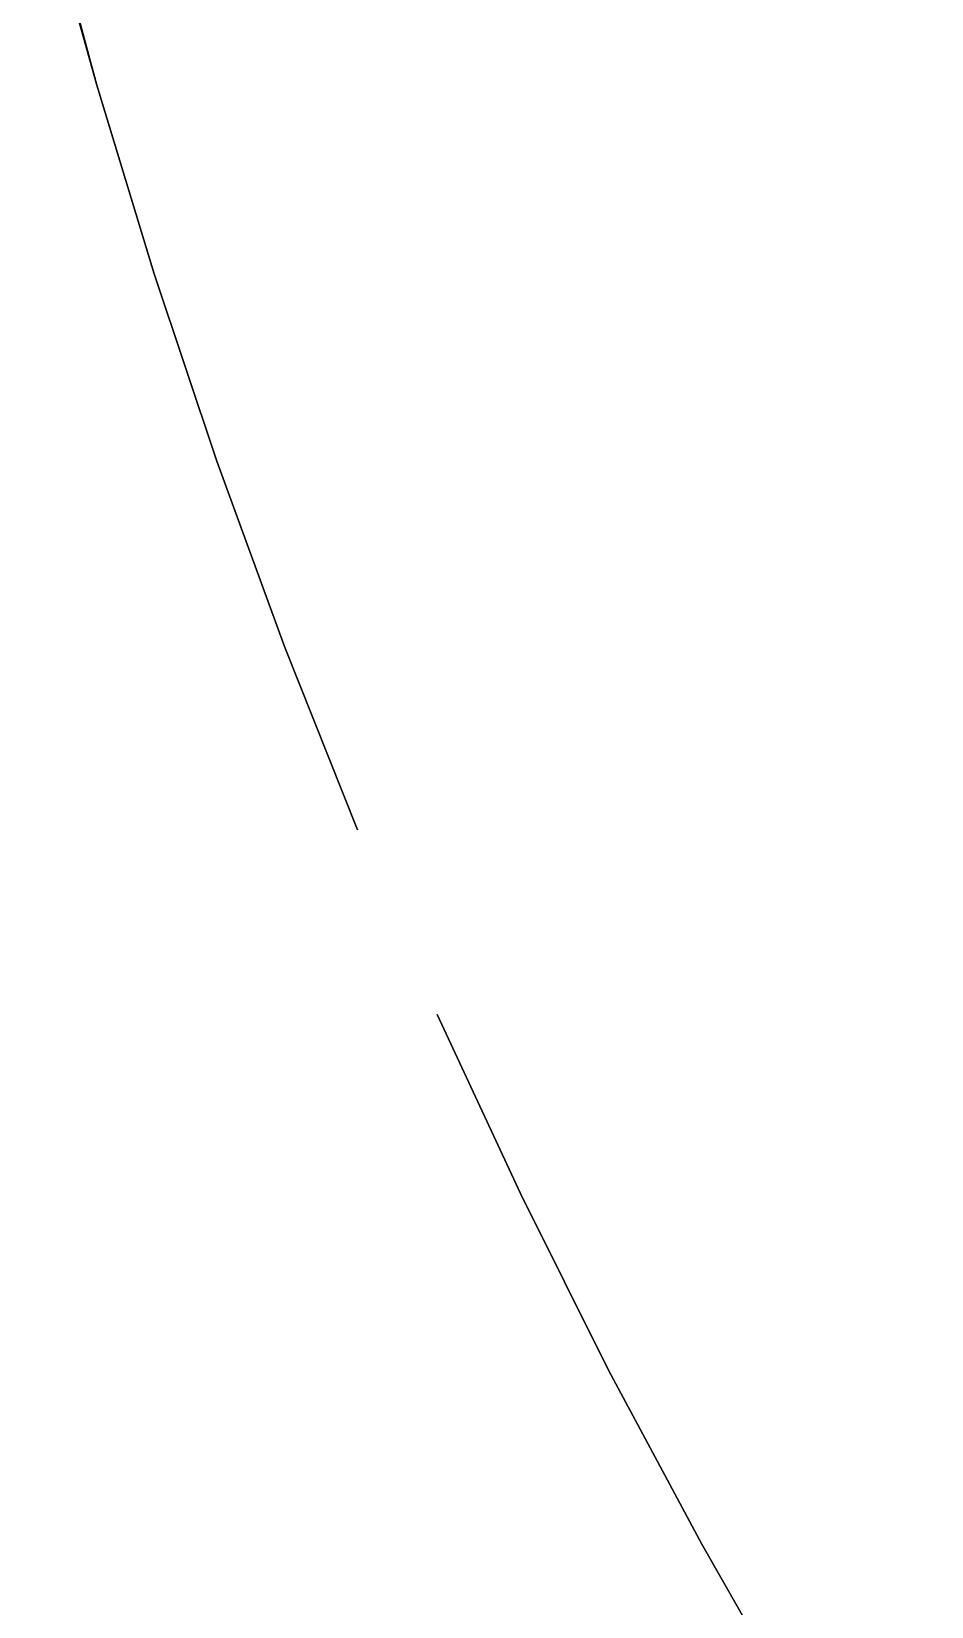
# Model space of a CAD drawing. Header units: metres. Extents: x -17.5 to 17.5, y -17.5 to 17.5.
# Drawn here: x -16.978 to -14.742, y -8.626 to -4.714 of the extents above; entities that cross this region are included whole.
import ezdxf

# ---------------------------------------------------------------- set-up
doc = ezdxf.new("R2010")
doc.units = ezdxf.units.M

msp = doc.modelspace()

# ---------------------------------------------------------------- meshes
at = {"layer": '10', "color": 1}
mesh = msp.add_polyface(dxfattribs=at)
corners = [(-16.8153, -4.8473, -20), (-16.8153, -4.8473, -19.5), (-16.9444, -4.3745, -19.5), (-16.9444, -4.3745, -20), (-16.6729, -5.3163, -20), (-16.8153, -4.8473, -19), (-16.9444, -4.3745, -19), (-16.6729, -5.3163, -19.5), (-16.8153, -4.8473, -18.5), (-16.9444, -4.3745, -18.5), (-16.6729, -5.3163, -19), (-16.8153, -4.8473, -18), (-16.9444, -4.3745, -18), (-16.6729, -5.3163, -18.5), (-16.8153, -4.8473, -17.5), (-16.9444, -4.3745, -17.5), (-16.6729, -5.3163, -18), (-16.8153, -4.8473, -17), (-16.9444, -4.3745, -17), (-16.6729, -5.3163, -17.5), (-16.8153, -4.8473, -16.5), (-16.9444, -4.3745, -16.5), (-16.6729, -5.3163, -17), (-16.6729, -5.3163, -16.5), (-16.8153, -4.8473, -16), (-16.9444, -4.3745, -16), (-16.6729, -5.3163, -16), (-16.8763, -4.6303, -15.5), (-16.8763, -4.6303, -15), (-16.9777, -4.2434, -15), (-16.8763, -4.6303, -14.5), (-16.9777, -4.2434, -14.5), (-16.8763, -4.6303, -14), (-16.9777, -4.2434, -14), (-16.8763, -4.6303, -13.5), (-16.9777, -4.2434, -13.5), (-16.8153, -4.8473, 16), (-16.8153, -4.8473, 16.5), (-16.9444, -4.3745, 16.5), (-16.9444, -4.3745, 16), (-16.6729, -5.3163, 16), (-16.6729, -5.3163, 16.5), (-16.8153, -4.8473, 17), (-16.9444, -4.3745, 17), (-16.6729, -5.3163, 17), (-16.8153, -4.8473, 17.5), (-16.9444, -4.3745, 17.5), (-16.6729, -5.3163, 17.5), (-16.8153, -4.8473, 18), (-16.9444, -4.3745, 18), (-16.6729, -5.3163, 18), (-16.8153, -4.8473, 18.5), (-16.9444, -4.3745, 18.5), (-16.6729, -5.3163, 18.5), (-16.8153, -4.8473, 19), (-16.9444, -4.3745, 19), (-16.6729, -5.3163, 19), (-16.8153, -4.8473, 19.5), (-16.9444, -4.3745, 19.5), (-16.6729, -5.3163, 19.5), (-16.8153, -4.8473, 20), (-16.9444, -4.3745, 20), (-16.6729, -5.3163, 20), (-16.9777, -4.2434, -15.5), (-16.8763, -4.6303, 15.5)]
mesh.append_faces([[corners[k] for k in face] for face in [(0, 1, 2), (3, 0, 2), (0, 4, 1), (1, 5, 6), (2, 1, 6), (1, 7, 5), (5, 8, 9), (6, 5, 9), (5, 10, 8), (8, 11, 12), (9, 8, 12), (8, 13, 11), (11, 14, 15), (12, 11, 15), (11, 16, 14), (14, 17, 18), (15, 14, 18), (14, 19, 17), (17, 20, 21), (18, 17, 21), (22, 23, 20), (17, 22, 20), (20, 24, 25), (21, 20, 25), (23, 26, 24), (20, 23, 24), (27, 28, 29), (28, 30, 31), (30, 32, 33), (32, 34, 35), (36, 37, 38), (39, 36, 38), (40, 41, 37), (36, 40, 37), (37, 42, 43), (38, 37, 43), (41, 44, 42), (37, 41, 42), (42, 45, 46), (43, 42, 46), (44, 47, 45), (42, 44, 45), (45, 48, 49), (46, 45, 49), (47, 50, 48), (45, 47, 48), (48, 51, 52), (49, 48, 52), (50, 53, 51), (48, 50, 51), (51, 54, 55), (52, 51, 55), (53, 56, 54), (51, 53, 54), (54, 57, 58), (55, 54, 58), (56, 59, 57), (54, 56, 57), (57, 60, 61), (58, 57, 61), (59, 62, 60), (57, 59, 60), (24, 27, 63), (64, 36, 39)]], dxfattribs={"color": 1})
mesh = msp.add_polyface(dxfattribs=at)
corners = [(-16.9777, -4.2434, -15.5), (-16.8763, -4.6303, -15.5), (-16.9777, -4.2434, -15), (-16.8763, -4.6303, -15), (-16.9777, -4.2434, -14.5), (-16.8763, -4.6303, -14.5), (-16.9777, -4.2434, -14), (-16.8763, -4.6303, -14), (-16.9777, -4.2434, -13.5), (-16.8763, -4.6303, -13.5), (-16.9777, -4.2434, -13), (-16.8763, -4.6303, 2.5), (-16.8763, -4.6303, 3), (-16.9777, -4.2434, 3), (-16.8763, -4.6303, 3.5), (-16.9777, -4.2434, 3.5), (-16.8763, -4.6303, 4), (-16.9777, -4.2434, 4), (-16.8763, -4.6303, 4.5), (-16.9777, -4.2434, 4.5), (-16.8763, -4.6303, 5), (-16.9777, -4.2434, 5), (-16.8763, -4.6303, 5.5), (-16.9777, -4.2434, 5.5), (-16.8763, -4.6303, 6), (-16.9777, -4.2434, 6), (-16.8763, -4.6303, 6.5), (-16.9777, -4.2434, 6.5), (-16.8763, -4.6303, 7), (-16.9777, -4.2434, 7), (-16.8763, -4.6303, 7.5), (-16.9777, -4.2434, 7.5), (-16.8763, -4.6303, 8), (-16.9777, -4.2434, 8), (-16.8763, -4.6303, 8.5), (-16.9777, -4.2434, 8.5), (-16.8763, -4.6303, 9), (-16.9777, -4.2434, 9), (-16.8763, -4.6303, 9.5), (-16.9777, -4.2434, 9.5), (-16.8763, -4.6303, 10), (-16.9777, -4.2434, 10), (-16.8763, -4.6303, 10.5), (-16.9777, -4.2434, 10.5), (-16.8763, -4.6303, 11), (-16.9777, -4.2434, 11), (-16.8763, -4.6303, 11.5), (-16.9777, -4.2434, 11.5), (-16.8763, -4.6303, 12), (-16.9777, -4.2434, 12), (-16.8763, -4.6303, 12.5), (-16.9777, -4.2434, 12.5), (-16.8763, -4.6303, 13), (-16.9777, -4.2434, 13), (-16.8763, -4.6303, 13.5), (-16.9777, -4.2434, 13.5), (-16.8763, -4.6303, 14), (-16.9777, -4.2434, 14), (-16.8763, -4.6303, 14.5), (-16.9777, -4.2434, 14.5), (-16.8763, -4.6303, 15), (-16.9777, -4.2434, 15), (-16.8763, -4.6303, 15.5), (-16.9777, -4.2434, 15.5), (-16.9444, -4.3745, -16), (-16.8153, -4.8473, -16), (-16.9444, -4.3745, 16)]
mesh.append_faces([[corners[k] for k in face] for face in [(0, 1, 2), (2, 3, 4), (4, 5, 6), (6, 7, 8), (8, 9, 10), (11, 12, 13), (12, 14, 15), (14, 16, 17), (16, 18, 19), (18, 20, 21), (20, 22, 23), (22, 24, 25), (24, 26, 27), (26, 28, 29), (28, 30, 31), (30, 32, 33), (32, 34, 35), (34, 36, 37), (36, 38, 39), (38, 40, 41), (40, 42, 43), (42, 44, 45), (44, 46, 47), (46, 48, 49), (48, 50, 51), (50, 52, 53), (52, 54, 55), (54, 56, 57), (56, 58, 59), (58, 60, 61), (60, 62, 63), (64, 65, 0), (63, 62, 66)]], dxfattribs={"color": 1})
mesh = msp.add_polyface(dxfattribs=at)
corners = [(-16.6729, -5.3163, -20), (-16.6729, -5.3163, -19.5), (-16.8153, -4.8473, -19.5), (-16.5175, -5.7812, -20), (-16.6729, -5.3163, -19), (-16.8153, -4.8473, -19), (-16.5175, -5.7812, -19.5), (-16.6729, -5.3163, -18.5), (-16.8153, -4.8473, -18.5), (-16.5175, -5.7812, -19), (-16.6729, -5.3163, -18), (-16.8153, -4.8473, -18), (-16.5175, -5.7812, -18.5), (-16.6729, -5.3163, -17.5), (-16.8153, -4.8473, -17.5), (-16.5175, -5.7812, -18), (-16.6729, -5.3163, -17), (-16.8153, -4.8473, -17), (-16.5175, -5.7812, -17.5), (-16.5175, -5.7812, -17), (-16.5175, -5.7812, -16.5), (-16.6729, -5.3163, -16.5), (-16.5175, -5.7812, -16), (-16.6729, -5.3163, -16), (-16.5175, -5.7812, 16), (-16.5175, -5.7812, 16.5), (-16.6729, -5.3163, 16.5), (-16.6729, -5.3163, 16), (-16.5175, -5.7812, 17), (-16.6729, -5.3163, 17), (-16.5175, -5.7812, 17.5), (-16.6729, -5.3163, 17.5), (-16.5175, -5.7812, 18), (-16.6729, -5.3163, 18), (-16.5175, -5.7812, 18.5), (-16.6729, -5.3163, 18.5), (-16.5175, -5.7812, 19), (-16.6729, -5.3163, 19), (-16.5175, -5.7812, 19.5), (-16.6729, -5.3163, 19.5), (-16.5175, -5.7812, 20), (-16.6729, -5.3163, 20)]
mesh.append_faces([[corners[k] for k in face] for face in [(0, 1, 2), (0, 3, 1), (1, 4, 5), (1, 6, 4), (4, 7, 8), (4, 9, 7), (7, 10, 11), (7, 12, 10), (10, 13, 14), (10, 15, 13), (13, 16, 17), (18, 19, 16), (13, 18, 16), (19, 20, 21), (16, 19, 21), (20, 22, 23), (21, 20, 23), (24, 25, 26), (27, 24, 26), (25, 28, 29), (26, 25, 29), (28, 30, 31), (29, 28, 31), (30, 32, 33), (31, 30, 33), (32, 34, 35), (33, 32, 35), (34, 36, 37), (35, 34, 37), (36, 38, 39), (37, 36, 39), (38, 40, 41), (39, 38, 41)]], dxfattribs={"color": 1})
mesh = msp.add_polyface(dxfattribs=at)
corners = [(-16.5175, -5.7812, -20), (-16.5175, -5.7812, -19.5), (-16.6729, -5.3163, -19.5), (-16.3491, -6.2415, -20), (-16.5175, -5.7812, -19), (-16.6729, -5.3163, -19), (-16.3491, -6.2415, -19.5), (-16.5175, -5.7812, -18.5), (-16.6729, -5.3163, -18.5), (-16.3491, -6.2415, -19), (-16.5175, -5.7812, -18), (-16.6729, -5.3163, -18), (-16.3491, -6.2415, -18.5), (-16.5175, -5.7812, -17.5), (-16.6729, -5.3163, -17.5), (-16.3491, -6.2415, -18), (-16.3491, -6.2415, -17.5), (-16.3491, -6.2415, -17), (-16.5175, -5.7812, -17), (-16.3491, -6.2415, -16.5), (-16.5175, -5.7812, -16.5), (-16.3491, -6.2415, -16), (-16.5175, -5.7812, -16), (-16.3491, -6.2415, 16), (-16.3491, -6.2415, 16.5), (-16.5175, -5.7812, 16.5), (-16.5175, -5.7812, 16), (-16.3491, -6.2415, 17), (-16.5175, -5.7812, 17), (-16.3491, -6.2415, 17.5), (-16.5175, -5.7812, 17.5), (-16.3491, -6.2415, 18), (-16.5175, -5.7812, 18), (-16.3491, -6.2415, 18.5), (-16.5175, -5.7812, 18.5), (-16.3491, -6.2415, 19), (-16.5175, -5.7812, 19), (-16.3491, -6.2415, 19.5), (-16.5175, -5.7812, 19.5), (-16.3491, -6.2415, 20), (-16.5175, -5.7812, 20)]
mesh.append_faces([[corners[k] for k in face] for face in [(0, 1, 2), (0, 3, 1), (1, 4, 5), (1, 6, 4), (4, 7, 8), (4, 9, 7), (7, 10, 11), (7, 12, 10), (10, 13, 14), (10, 15, 13), (16, 17, 18), (13, 16, 18), (17, 19, 20), (18, 17, 20), (19, 21, 22), (20, 19, 22), (23, 24, 25), (26, 23, 25), (24, 27, 28), (25, 24, 28), (27, 29, 30), (28, 27, 30), (29, 31, 32), (30, 29, 32), (31, 33, 34), (32, 31, 34), (33, 35, 36), (34, 33, 36), (35, 37, 38), (36, 35, 38), (37, 39, 40), (38, 37, 40)]], dxfattribs={"color": 1})
mesh = msp.add_polyface(dxfattribs=at)
corners = [(-16.3491, -6.2415, -20), (-16.3491, -6.2415, -19.5), (-16.5175, -5.7812, -19.5), (-16.1679, -6.697, -20), (-16.1679, -6.697, -19.5), (-16.3491, -6.2415, -19), (-16.5175, -5.7812, -19), (-16.1679, -6.697, -19), (-16.3491, -6.2415, -18.5), (-16.5175, -5.7812, -18.5), (-16.1679, -6.697, -18.5), (-16.3491, -6.2415, -18), (-16.5175, -5.7812, -18), (-16.1679, -6.697, -18), (-16.3491, -6.2415, -17.5), (-16.5175, -5.7812, -17.5), (-16.1679, -6.697, -17.5), (-16.1679, -6.697, -17), (-16.3491, -6.2415, -17), (-16.1679, -6.697, -16.5), (-16.3491, -6.2415, -16.5), (-16.1679, -6.697, -16), (-16.3491, -6.2415, -16), (-16.1679, -6.697, 16), (-16.1679, -6.697, 16.5), (-16.3491, -6.2415, 16.5), (-16.3491, -6.2415, 16), (-16.1679, -6.697, 17), (-16.3491, -6.2415, 17), (-16.1679, -6.697, 17.5), (-16.3491, -6.2415, 17.5), (-16.1679, -6.697, 18), (-16.3491, -6.2415, 18), (-16.1679, -6.697, 18.5), (-16.3491, -6.2415, 18.5), (-16.1679, -6.697, 19), (-16.3491, -6.2415, 19), (-16.1679, -6.697, 19.5), (-16.3491, -6.2415, 19.5), (-16.1679, -6.697, 20), (-16.3491, -6.2415, 20), (-15.97, -7.1561, -20), (-15.7633, -7.6006, -20), (-15.97, -7.1561, -19.5), (-15.7633, -7.6006, -19.5), (-15.97, -7.1561, -19), (-15.7633, -7.6006, -19), (-15.97, -7.1561, -18.5), (-15.7633, -7.6006, -18.5), (-15.97, -7.1561, -18), (-15.7633, -7.6006, -18), (-15.97, -7.1561, -17.5), (-15.7633, -7.6006, -17.5), (-15.7633, -7.6006, -17), (-15.97, -7.1561, -17), (-15.7633, -7.6006, -16.5), (-15.97, -7.1561, -16.5), (-15.7633, -7.6006, -16), (-15.97, -7.1561, -16), (-15.7633, -7.6006, 16), (-15.7633, -7.6006, 16.5), (-15.97, -7.1561, 16.5), (-15.97, -7.1561, 16), (-15.7633, -7.6006, 17), (-15.97, -7.1561, 17), (-15.7633, -7.6006, 17.5), (-15.97, -7.1561, 17.5), (-15.7633, -7.6006, 18), (-15.97, -7.1561, 18), (-15.7633, -7.6006, 18.5), (-15.97, -7.1561, 18.5), (-15.7633, -7.6006, 19), (-15.97, -7.1561, 19), (-15.7633, -7.6006, 19.5), (-15.97, -7.1561, 19.5), (-15.7633, -7.6006, 20), (-15.97, -7.1561, 20)]
mesh.append_faces([[corners[k] for k in face] for face in [(0, 1, 2), (3, 4, 1), (0, 3, 1), (1, 5, 6), (4, 7, 5), (1, 4, 5), (5, 8, 9), (7, 10, 8), (5, 7, 8), (8, 11, 12), (10, 13, 11), (8, 10, 11), (11, 14, 15), (13, 16, 14), (11, 13, 14), (16, 17, 18), (14, 16, 18), (17, 19, 20), (18, 17, 20), (19, 21, 22), (20, 19, 22), (23, 24, 25), (26, 23, 25), (24, 27, 28), (25, 24, 28), (27, 29, 30), (28, 27, 30), (29, 31, 32), (30, 29, 32), (31, 33, 34), (32, 31, 34), (33, 35, 36), (34, 33, 36), (35, 37, 38), (36, 35, 38), (37, 39, 40), (38, 37, 40), (41, 42, 43), (43, 44, 45), (45, 46, 47), (47, 48, 49), (49, 50, 51), (52, 53, 54), (51, 52, 54), (53, 55, 56), (54, 53, 56), (55, 57, 58), (56, 55, 58), (59, 60, 61), (62, 59, 61), (60, 63, 64), (61, 60, 64), (63, 65, 66), (64, 63, 66), (65, 67, 68), (66, 65, 68), (67, 69, 70), (68, 67, 70), (69, 71, 72), (70, 69, 72), (71, 73, 74), (72, 71, 74), (73, 75, 76), (74, 73, 76)]], dxfattribs={"color": 1})
mesh = msp.add_polyface(dxfattribs=at)
corners = [(-15.7633, -7.6006, -20), (-15.7633, -7.6006, -19.5), (-15.97, -7.1561, -19.5), (-15.5443, -8.039, -20), (-15.7633, -7.6006, -19), (-15.97, -7.1561, -19), (-15.5443, -8.039, -19.5), (-15.7633, -7.6006, -18.5), (-15.97, -7.1561, -18.5), (-15.5443, -8.039, -19), (-15.7633, -7.6006, -18), (-15.97, -7.1561, -18), (-15.5443, -8.039, -18.5), (-15.7633, -7.6006, -17.5), (-15.97, -7.1561, -17.5), (-15.5443, -8.039, -18), (-15.5443, -8.039, -17.5), (-15.5443, -8.039, -17), (-15.7633, -7.6006, -17), (-15.5443, -8.039, -16.5), (-15.7633, -7.6006, -16.5), (-15.5443, -8.039, -16), (-15.7633, -7.6006, -16), (-15.5443, -8.039, 16), (-15.5443, -8.039, 16.5), (-15.7633, -7.6006, 16.5), (-15.7633, -7.6006, 16), (-15.5443, -8.039, 17), (-15.7633, -7.6006, 17), (-15.5443, -8.039, 17.5), (-15.7633, -7.6006, 17.5), (-15.5443, -8.039, 18), (-15.7633, -7.6006, 18), (-15.5443, -8.039, 18.5), (-15.7633, -7.6006, 18.5), (-15.5443, -8.039, 19), (-15.7633, -7.6006, 19), (-15.5443, -8.039, 19.5), (-15.7633, -7.6006, 19.5), (-15.5443, -8.039, 20), (-15.7633, -7.6006, 20)]
mesh.append_faces([[corners[k] for k in face] for face in [(0, 1, 2), (0, 3, 1), (1, 4, 5), (1, 6, 4), (4, 7, 8), (4, 9, 7), (7, 10, 11), (7, 12, 10), (10, 13, 14), (15, 16, 13), (10, 15, 13), (16, 17, 18), (13, 16, 18), (17, 19, 20), (18, 17, 20), (19, 21, 22), (20, 19, 22), (23, 24, 25), (26, 23, 25), (24, 27, 28), (25, 24, 28), (27, 29, 30), (28, 27, 30), (29, 31, 32), (30, 29, 32), (31, 33, 34), (32, 31, 34), (33, 35, 36), (34, 33, 36), (35, 37, 38), (36, 35, 38), (37, 39, 40), (38, 37, 40)]], dxfattribs={"color": 1})
mesh = msp.add_polyface(dxfattribs=at)
corners = [(-15.5443, -8.039, -20), (-15.5443, -8.039, -19.5), (-15.7633, -7.6006, -19.5), (-15.313, -8.4712, -20), (-15.5443, -8.039, -19), (-15.7633, -7.6006, -19), (-15.313, -8.4712, -19.5), (-15.5443, -8.039, -18.5), (-15.7633, -7.6006, -18.5), (-15.313, -8.4712, -19), (-15.5443, -8.039, -18), (-15.7633, -7.6006, -18), (-15.313, -8.4712, -18.5), (-15.313, -8.4712, -18), (-15.313, -8.4712, -17.5), (-15.5443, -8.039, -17.5), (-15.313, -8.4712, -17), (-15.5443, -8.039, -17), (-15.313, -8.4712, -16.5), (-15.5443, -8.039, -16.5), (-15.313, -8.4712, -16), (-15.5443, -8.039, -16), (-15.313, -8.4712, 16), (-15.313, -8.4712, 16.5), (-15.5443, -8.039, 16.5), (-15.5443, -8.039, 16), (-15.313, -8.4712, 17), (-15.5443, -8.039, 17), (-15.313, -8.4712, 17.5), (-15.5443, -8.039, 17.5), (-15.313, -8.4712, 18), (-15.5443, -8.039, 18), (-15.313, -8.4712, 18.5), (-15.5443, -8.039, 18.5), (-15.313, -8.4712, 19), (-15.5443, -8.039, 19), (-15.313, -8.4712, 19.5), (-15.5443, -8.039, 19.5), (-15.313, -8.4712, 20), (-15.5443, -8.039, 20)]
mesh.append_faces([[corners[k] for k in face] for face in [(0, 1, 2), (0, 3, 1), (1, 4, 5), (1, 6, 4), (4, 7, 8), (4, 9, 7), (7, 10, 11), (7, 12, 10), (13, 14, 15), (10, 13, 15), (14, 16, 17), (15, 14, 17), (16, 18, 19), (17, 16, 19), (18, 20, 21), (19, 18, 21), (22, 23, 24), (25, 22, 24), (23, 26, 27), (24, 23, 27), (26, 28, 29), (27, 26, 29), (28, 30, 31), (29, 28, 31), (30, 32, 33), (31, 30, 33), (32, 34, 35), (33, 32, 35), (34, 36, 37), (35, 34, 37), (36, 38, 39), (37, 36, 39)]], dxfattribs={"color": 1})
mesh = msp.add_polyface(dxfattribs=at)
corners = [(-15.313, -8.4712, -20), (-15.313, -8.4712, -19.5), (-15.5443, -8.039, -19.5), (-15.0698, -8.8968, -20), (-15.0698, -8.8968, -19.5), (-14.8147, -9.3153, -20), (-15.313, -8.4712, -19), (-15.5443, -8.039, -19), (-15.0698, -8.8968, -19), (-14.8147, -9.3153, -19.5), (-15.313, -8.4712, -18.5), (-15.5443, -8.039, -18.5), (-15.0698, -8.8968, -18.5), (-14.8147, -9.3153, -19), (-15.313, -8.4712, -18), (-15.5443, -8.039, -18), (-15.0698, -8.8968, -18), (-14.8147, -9.3153, -18.5), (-15.0698, -8.8968, -17.5), (-15.313, -8.4712, -17.5), (-14.8147, -9.3153, -18), (-15.0698, -8.8968, -17), (-15.313, -8.4712, -17), (-14.8147, -9.3153, -17.5), (-15.0698, -8.8968, -16.5), (-15.313, -8.4712, -16.5), (-14.8147, -9.3153, -17), (-14.8147, -9.3153, -16.5), (-15.0698, -8.8968, -16), (-15.313, -8.4712, -16), (-14.8147, -9.3153, -16), (-15.0698, -8.8968, 16), (-15.0698, -8.8968, 16.5), (-15.313, -8.4712, 16.5), (-15.313, -8.4712, 16), (-14.8147, -9.3153, 16), (-14.8147, -9.3153, 16.5), (-15.0698, -8.8968, 17), (-15.313, -8.4712, 17), (-14.8147, -9.3153, 17), (-15.0698, -8.8968, 17.5), (-15.313, -8.4712, 17.5), (-14.8147, -9.3153, 17.5), (-15.0698, -8.8968, 18), (-15.313, -8.4712, 18), (-14.8147, -9.3153, 18), (-15.0698, -8.8968, 18.5), (-15.313, -8.4712, 18.5), (-14.8147, -9.3153, 18.5), (-15.0698, -8.8968, 19), (-15.313, -8.4712, 19), (-14.8147, -9.3153, 19), (-15.0698, -8.8968, 19.5), (-15.313, -8.4712, 19.5), (-14.8147, -9.3153, 19.5), (-15.0698, -8.8968, 20), (-15.313, -8.4712, 20), (-14.8147, -9.3153, 20), (-14.9539, -9.0901, -15.5), (-14.9539, -9.0901, 15.5), (-14.7422, -9.4295, 15.5)]
mesh.append_faces([[corners[k] for k in face] for face in [(0, 1, 2), (3, 4, 1), (0, 3, 1), (3, 5, 4), (1, 6, 7), (4, 8, 6), (1, 4, 6), (4, 9, 8), (6, 10, 11), (8, 12, 10), (6, 8, 10), (8, 13, 12), (10, 14, 15), (12, 16, 14), (10, 12, 14), (12, 17, 16), (16, 18, 19), (14, 16, 19), (16, 20, 18), (18, 21, 22), (19, 18, 22), (18, 23, 21), (21, 24, 25), (22, 21, 25), (26, 27, 24), (21, 26, 24), (24, 28, 29), (25, 24, 29), (27, 30, 28), (24, 27, 28), (31, 32, 33), (34, 31, 33), (35, 36, 32), (31, 35, 32), (32, 37, 38), (33, 32, 38), (36, 39, 37), (32, 36, 37), (37, 40, 41), (38, 37, 41), (39, 42, 40), (37, 39, 40), (40, 43, 44), (41, 40, 44), (42, 45, 43), (40, 42, 43), (43, 46, 47), (44, 43, 47), (45, 48, 46), (43, 45, 46), (46, 49, 50), (47, 46, 50), (48, 51, 49), (46, 48, 49), (49, 52, 53), (50, 49, 53), (51, 54, 52), (49, 51, 52), (52, 55, 56), (53, 52, 56), (54, 57, 55), (52, 54, 55), (28, 30, 58), (59, 60, 31)]], dxfattribs={"color": 1})

doc.saveas('drawing.dxf')
